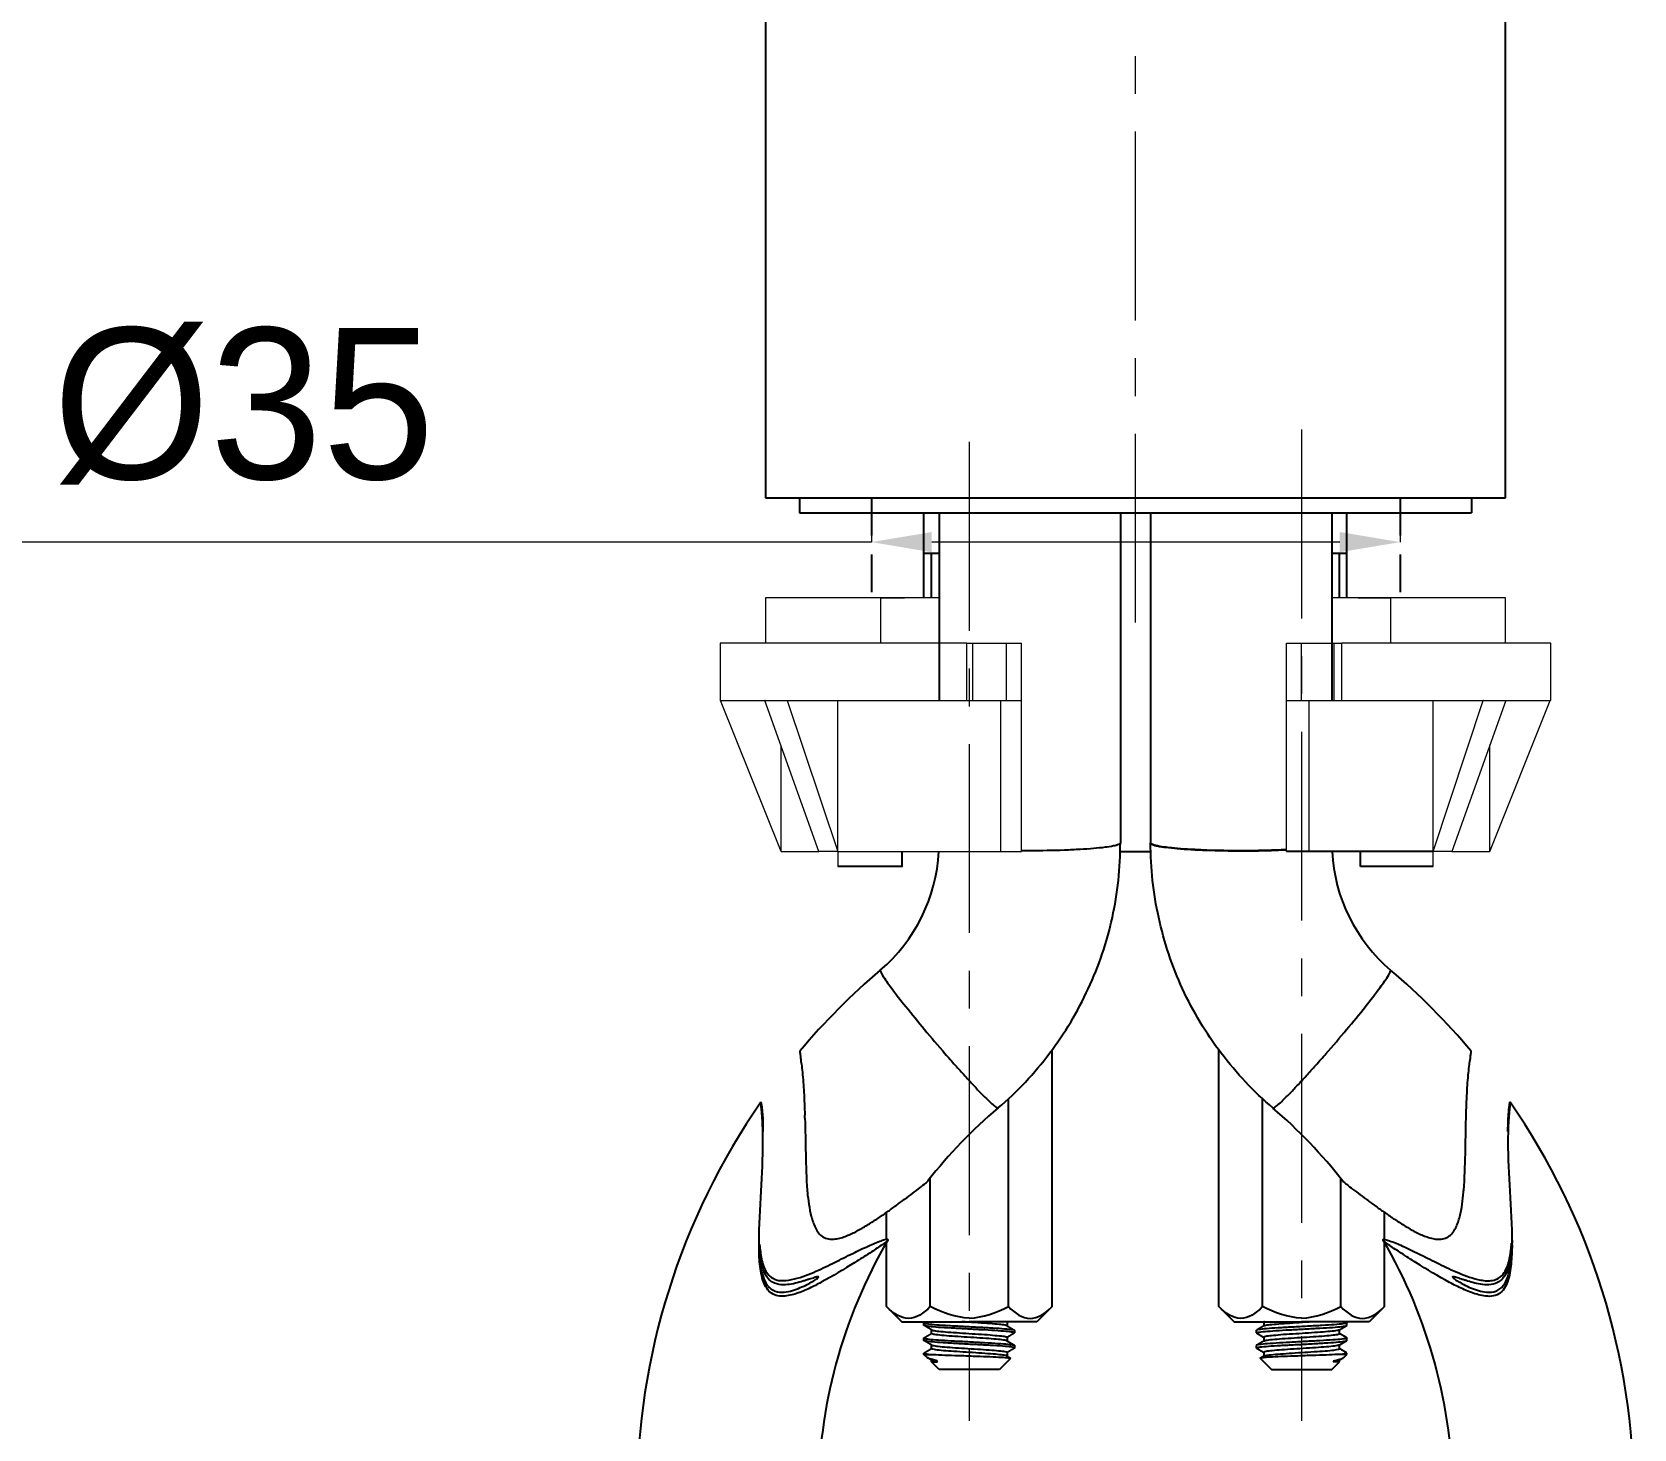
# Model space of a CAD drawing. Extents: x 0 to 790, y 0 to 579.
# Drawn here: x 152.4 to 258.4, y 196.9 to 289.4 of the extents above; entities that cross this region are included whole.
import ezdxf

# ---------------------------------------------------------------- set-up
doc = ezdxf.new("R2010")
doc.units = 0
doc.header["$LTSCALE"] = 10
doc.header["$MEASUREMENT"] = 0
doc.header["$PDMODE"] = 3
doc.header["$PDSIZE"] = -10
doc.linetypes.add('CENTER', pattern=[2, 1.25, -0.25, 0.25, -0.25])
doc.linetypes.add('HIDDEN', pattern=[0.375, 0.25, -0.125])
doc.layers.get('0').update_dxf_attribs({"linetype": 'CONTINUOUS'})
doc.layers.get('DEFPOINTS').update_dxf_attribs({"linetype": 'CONTINUOUS'})
for name, color, linetype in [('1', 7, 'CONTINUOUS'), ('BODY', 7, 'CONTINUOUS'), ('DEF_LAYER_ASSEM_MEMBER', 7, 'CONTINUOUS')]:
    doc.layers.add(name, color=color, linetype=linetype)
doc.styles.add('Daelim Dimension', font='')
doc.styles.get('Daelim Dimension').set_extended_font_data('나눔고딕')
doc.dimstyles.new('DEFAULT', dxfattribs={"dimscale": 2, "dimtxt": 2, "dimasz": 2, "dimexe": 0, "dimexo": 2, "dimgap": 1, "dimtad": 1, "dimdec": 0, "dimzin": 9, "dimdsep": 46, "dimtxsty": 'Daelim Dimension', "dimcen": 0.5, "dimclrd": 5, "dimclre": 5, "dimclrt": 256, "dimadec": 1, "dimazin": 0, "dimtfac": 1, "dimtdec": 0, "dimtix": 1, "dimtmove": 0, "dimatfit": 3, "dimfxl": 1, "dimtolj": 1, "dimtzin": 1, "dimlwd": 9, "dimlwe": 9, "dimarcsym": 0})

# ---------------------------------------------------------------- blocks, each defined once
blk = doc.blocks.new('*D3')
at = {"color": 5, "lineweight": 9, "ltscale": 0.5, "transparency": 16777216}
for p, q in [((207.94, 257.73), (207.94, 255.62)), ((242.94, 257.73), (242.94, 255.62)), ((207.94, 255.62), (95.24, 255.62)), ((238.94, 255.62), (211.94, 255.62))]:
    blk.add_line(p, q, dxfattribs=at)
at = {"color": 5, "ltscale": 0.5, "transparency": 16777216}
for points in [[(211.94, 256.29), (211.94, 254.95), (207.94, 255.62)], [(238.94, 256.29), (238.94, 254.95), (242.94, 255.62)]]:
    blk.add_solid(points, dxfattribs=at)
at = {"layer": 'DEFPOINTS', "color": 0, "ltscale": 0.5, "transparency": 16777216}
for p in [(242.94, 255.62), (207.94, 253.73), (242.94, 253.73)]:
    blk.add_point(p, dxfattribs=at)
at = {"color": 7, "ltscale": 0.5, "transparency": 16777216, "insert": (139.43, 264.26), "char_height": 10, "attachment_point": 5, "style": 'Daelim Dimension'}
blk.add_mtext('\\A1;설치구멍 %%C35', dxfattribs=at)

msp = doc.modelspace()

# ---------------------------------------------------------------- linework, layer by layer
at = {"color": 7, "linetype": 'HIDDEN'}
for p, q in [((207.94, 258.56), (207.94, 251.94)), ((242.94, 258.56), (242.94, 251.94))]:
    msp.add_line(p, q, dxfattribs=at)
at = {"ltscale": 0.5}
for p, q in [((209.97, 234.14), (209.97, 235.14)), ((224.42, 235.14), (226.43, 235.14)), ((245.12, 235.14), (235.42, 235.14)), ((240.31, 234.14), (240.31, 235.14)), ((209.99, 234.14), (205.72, 234.14)), ((245.12, 234.14), (240.31, 234.14))]:
    msp.add_line(p, q, dxfattribs=at)
at = {"layer": '1', "color": 7, "linetype": 'Continuous', "lineweight": 18}
for p, q in [((200.92, 251.94), (200.92, 248.94)), ((212.42, 251.94), (200.92, 251.94)), ((208.54, 251.94), (210.14, 251.94)), ((249.92, 251.94), (238.42, 251.94)), ((240.16, 251.94), (242.3, 251.94)), ((249.92, 248.94), (249.92, 251.94)), ((214.26, 248.94), (197.92, 248.94)), ((197.92, 248.94), (197.92, 245.14)), ((214.26, 248.94), (214.66, 248.94)), ((214.66, 248.94), (216.88, 248.94)), ((216.88, 248.94), (217.88, 248.94)), ((217.88, 245.14), (217.88, 248.94)), ((235.42, 245.14), (235.42, 248.94)), ((235.42, 248.94), (236.42, 248.94)), ((236.42, 248.94), (238.58, 248.94)), ((238.58, 248.94), (239.08, 248.94)), ((252.92, 248.94), (239.08, 248.94)), ((252.92, 245.14), (252.92, 248.94)), ((197.96, 245.14), (197.92, 245.14)), ((197.96, 245.14), (200.89, 245.14)), ((201.96, 235.14), (197.96, 245.14)), ((200.89, 245.13), (200.89, 245.14)), ((204.47, 235.14), (200.89, 245.13)), ((200.91, 245.14), (202.37, 245.14)), ((202.37, 245.14), (214.26, 245.14)), ((202.37, 245.14), (205.72, 235.14)), ((205.72, 235.14), (205.72, 245.14)), ((214.26, 245.14), (214.66, 245.14)), ((214.66, 245.14), (216.88, 245.14)), ((216.88, 245.14), (217.88, 245.14)), ((217.88, 235.14), (217.88, 245.14)), ((235.42, 245.14), (236.42, 245.14)), ((235.42, 235.14), (235.42, 245.14)), ((236.42, 245.14), (238.58, 245.14)), ((238.58, 245.14), (239.08, 245.14)), ((239.08, 245.14), (248.45, 245.14)), ((245.12, 235.14), (245.12, 245.14)), ((245.12, 235.14), (248.45, 245.13)), ((249.94, 245.14), (246.37, 235.14)), ((248.45, 245.13), (248.45, 245.14)), ((248.47, 245.14), (249.94, 245.14)), ((248.89, 235.14), (252.88, 245.13)), ((249.94, 245.14), (252.88, 245.14)), ((252.92, 245.14), (252.88, 245.14)), ((252.88, 245.13), (252.88, 245.14)), ((252.88, 245.13), (252.88, 245.14)), ((201.96, 235.14), (201.96, 242.17)), ((248.89, 235.14), (248.89, 242.2)), ((201.96, 235.14), (204.47, 235.14)), ((205.72, 235.14), (204.47, 235.14)), ((205.72, 235.14), (205.72, 234.14)), ((205.72, 235.14), (217.88, 235.14)), ((216.5, 235.14), (217.88, 235.14)), ((245.12, 234.14), (245.12, 235.14)), ((246.37, 235.14), (245.12, 235.14)), ((246.37, 235.14), (248.89, 235.14)), ((209.99, 234.14), (205.72, 234.14)), ((245.12, 234.14), (240.31, 234.14))]:
    msp.add_line(p, q, dxfattribs=at)
at = {"layer": '1', "color": 7, "linetype": 'Continuous', "lineweight": 13}
for p, q in [((208.54, 251.94), (208.54, 248.94)), ((242.3, 251.94), (242.3, 248.94)), ((214.26, 245.14), (214.26, 248.94)), ((214.66, 245.14), (214.66, 248.94)), ((216.88, 245.14), (216.88, 248.94)), ((236.42, 245.14), (236.42, 248.94)), ((238.58, 245.14), (238.58, 248.94)), ((239.08, 245.14), (239.08, 248.94)), ((216.5, 235.14), (216.5, 245.14)), ((236.91, 235.14), (236.91, 245.14))]:
    msp.add_line(p, q, dxfattribs=at)
at = {"layer": '1', "color": 7, "linetype": 'Continuous'}
for p, q in [((219.9, 205.02), (219.9, 221.99)), ((230.95, 205.02), (230.95, 221.99)), ((217.01, 205.02), (217.01, 218.77)), ((233.84, 205.02), (233.84, 218.77)), ((211.84, 205.02), (211.84, 213.52)), ((239.01, 205.02), (239.01, 213.52)), ((208.95, 209.48), (208.95, 211.27)), ((241.9, 209.47), (241.9, 211.26)), ((208.95, 205.02), (208.95, 209.29)), ((241.9, 205.02), (241.9, 209.29)), ((208.95, 205.02), (209.95, 204.02)), ((219.9, 205.02), (218.9, 204.02)), ((230.95, 205.02), (231.95, 204.02)), ((241.9, 205.02), (240.9, 204.02)), ((209.95, 204.02), (214.42, 204.02)), ((211.42, 203.78), (211.42, 203.95)), ((218.9, 204.02), (214.42, 204.02)), ((216.92, 203.99), (216.92, 203.75)), ((231.95, 204.02), (236.42, 204.02)), ((233.92, 203.99), (233.92, 203.75)), ((240.9, 204.02), (236.42, 204.02)), ((239.42, 203.78), (239.42, 203.95)), ((211.42, 202.78), (211.42, 202.95)), ((211.92, 203.24), (211.92, 203.48)), ((216.92, 202.99), (216.92, 202.75)), ((217.42, 203.45), (217.42, 203.28)), ((233.42, 203.45), (233.42, 203.28)), ((233.92, 202.99), (233.92, 202.75)), ((238.92, 203.24), (238.92, 203.48)), ((239.42, 202.78), (239.42, 202.95)), ((211.42, 201.86), (211.42, 201.95)), ((211.63, 201.65), (211.42, 201.86)), ((211.42, 201.86), (211.82, 201.86)), ((211.92, 202.24), (211.92, 202.48)), ((217.15, 201.59), (216.42, 200.86)), ((216.92, 201.99), (216.92, 201.75)), ((217.42, 202.45), (217.42, 202.28)), ((233.42, 202.45), (233.42, 202.28)), ((233.7, 201.59), (234.42, 200.86)), ((233.92, 201.99), (233.92, 201.75)), ((238.92, 202.24), (238.92, 202.48)), ((239.42, 201.86), (239.03, 201.86)), ((239.21, 201.65), (239.42, 201.86)), ((239.42, 201.86), (239.42, 201.95)), ((211.92, 201.36), (211.92, 201.49)), ((212.42, 200.86), (211.92, 201.36)), ((211.92, 201.36), (212.32, 201.36)), ((212.32, 201.36), (212.25, 201.45)), ((216.42, 200.86), (212.42, 200.86)), ((234.42, 200.86), (238.42, 200.86)), ((238.42, 200.86), (238.92, 201.36)), ((238.52, 201.36), (238.6, 201.45)), ((238.92, 201.36), (238.52, 201.36)), ((238.92, 201.36), (238.92, 201.49))]:
    msp.add_line(p, q, dxfattribs=at)
at = {"layer": '1', "color": 7, "linetype": 'Continuous', "lineweight": 18}
for centre, major_axis, ratio, start_param, end_param in [((225.22, 176.96), (-24.44, 68.14), 0.178412, -0.010465, -0.009104), ((226.08, 178.35), (23.99, 66.75), 0.180187, 0.11865, 0.120026)]:
    msp.add_ellipse(centre, major_axis=major_axis, ratio=ratio, start_param=start_param, end_param=end_param, dxfattribs=at)
at = {"layer": '1', "color": 7, "linetype": 'Continuous'}
for points, knots in [([(211.84, 205.02), (211.39, 204.57), (210.9, 204.25), (209.89, 204.24), (209.4, 204.57), (208.95, 205.02)], [0, 0, 0, 0, 0.5, 0.5, 1, 1, 1, 1]), ([(217.01, 205.02), (217.46, 204.57), (217.94, 204.25), (218.95, 204.24), (219.44, 204.57), (219.9, 205.02)], [0, 0, 0, 0, 0.5, 0.5, 1, 1, 1, 1]), ([(233.84, 205.02), (233.39, 204.57), (232.9, 204.25), (231.89, 204.24), (231.4, 204.57), (230.95, 205.02)], [0, 0, 0, 0, 0.5, 0.5, 1, 1, 1, 1]), ([(239.01, 205.02), (239.46, 204.57), (239.94, 204.25), (240.95, 204.24), (241.44, 204.57), (241.9, 205.02)], [0, 0, 0, 0, 0.5, 0.5, 1, 1, 1, 1]), ([(211.42, 203.95), (211.42, 203.94), (211.43, 203.94), (211.47, 203.92), (211.55, 203.9), (211.83, 203.86), (212.03, 203.84), (212.5, 203.81), (212.77, 203.79), (213.37, 203.75), (213.71, 203.74), (214.37, 203.7), (214.72, 203.68), (215.38, 203.65), (215.7, 203.63), (216.27, 203.59), (216.53, 203.58), (216.96, 203.54), (217.13, 203.52), (217.36, 203.49), (217.42, 203.47), (217.42, 203.45), (217.42, 203.45), (217.42, 203.45)], [0, 0, 0, 0, 0.031102, 0.031102, 0.138497, 0.138497, 0.245931, 0.245931, 0.35333, 0.35333, 0.46076, 0.46076, 0.568158, 0.568158, 0.67557, 0.67557, 0.782984, 0.782984, 0.890385, 0.890385, 0.997811, 0.997811, 1, 1, 1, 1]), ([(217.42, 203.28), (217.42, 203.29), (217.4, 203.3), (217.29, 203.33), (217.16, 203.35), (216.81, 203.39), (216.58, 203.4), (216.06, 203.44), (215.76, 203.46), (215.13, 203.49), (214.79, 203.51), (214.12, 203.55), (213.77, 203.57), (213.14, 203.6), (212.83, 203.62), (212.31, 203.65), (212.07, 203.67), (211.71, 203.71), (211.58, 203.73), (211.45, 203.76), (211.42, 203.77), (211.42, 203.78)], [0, 0, 0, 0, 0.066526, 0.066526, 0.173989, 0.173989, 0.281453, 0.281453, 0.388905, 0.388905, 0.496383, 0.496383, 0.603829, 0.603829, 0.711313, 0.711313, 0.818766, 0.818766, 0.926232, 0.926232, 1, 1, 1, 1]), ([(216.91, 203.75), (216.89, 203.77), (216.85, 203.78), (216.7, 203.81), (216.56, 203.82), (216.22, 203.86), (216, 203.88), (215.53, 203.91), (215.27, 203.93), (214.72, 203.97), (214.43, 203.99), (214.07, 204.01), (213.99, 204.01), (213.92, 204.02)], [0, 0, 0, 0, 0.133883, 0.133883, 0.336008, 0.336008, 0.53815, 0.53815, 0.740303, 0.740303, 0.942413, 0.942413, 1, 1, 1, 1]), ([(239.42, 203.95), (239.42, 203.94), (239.42, 203.94), (239.38, 203.92), (239.29, 203.9), (239.01, 203.86), (238.82, 203.84), (238.35, 203.81), (238.07, 203.79), (237.47, 203.75), (237.14, 203.74), (236.47, 203.7), (236.13, 203.68), (235.47, 203.65), (235.15, 203.63), (234.57, 203.59), (234.31, 203.58), (233.89, 203.54), (233.72, 203.52), (233.49, 203.49), (233.43, 203.47), (233.42, 203.45), (233.42, 203.45), (233.42, 203.45)], [0, 0, 0, 0, 0.031102, 0.031102, 0.138497, 0.138497, 0.245931, 0.245931, 0.35333, 0.35333, 0.46076, 0.46076, 0.568158, 0.568158, 0.67557, 0.67557, 0.782984, 0.782984, 0.890385, 0.890385, 0.997811, 0.997811, 1, 1, 1, 1]), ([(233.42, 203.28), (233.42, 203.29), (233.44, 203.3), (233.56, 203.33), (233.69, 203.35), (234.04, 203.39), (234.26, 203.4), (234.78, 203.44), (235.08, 203.46), (235.72, 203.49), (236.06, 203.51), (236.73, 203.55), (237.07, 203.57), (237.71, 203.6), (238.01, 203.62), (238.54, 203.65), (238.77, 203.67), (239.13, 203.71), (239.27, 203.73), (239.4, 203.76), (239.42, 203.77), (239.42, 203.78)], [0, 0, 0, 0, 0.066526, 0.066526, 0.173989, 0.173989, 0.281453, 0.281453, 0.388905, 0.388905, 0.496383, 0.496383, 0.603829, 0.603829, 0.711313, 0.711313, 0.818766, 0.818766, 0.926232, 0.926232, 1, 1, 1, 1]), ([(233.94, 203.75), (233.95, 203.77), (233.99, 203.78), (234.14, 203.81), (234.28, 203.82), (234.63, 203.86), (234.84, 203.88), (235.31, 203.91), (235.58, 203.93), (236.12, 203.97), (236.41, 203.99), (236.77, 204.01), (236.85, 204.01), (236.93, 204.02)], [0, 0, 0, 0, 0.133883, 0.133883, 0.336008, 0.336008, 0.53815, 0.53815, 0.740303, 0.740303, 0.942413, 0.942413, 1, 1, 1, 1]), ([(211.42, 202.95), (211.42, 202.94), (211.45, 202.92), (211.57, 202.89), (211.71, 202.87), (212.07, 202.84), (212.3, 202.82), (212.83, 202.79), (213.13, 202.77), (213.77, 202.73), (214.11, 202.72), (214.78, 202.68), (215.12, 202.66), (215.75, 202.62), (216.05, 202.61), (216.58, 202.57), (216.8, 202.55), (217.16, 202.52), (217.28, 202.5), (217.4, 202.47), (217.42, 202.46), (217.42, 202.45)], [0, 0, 0, 0, 0.074116, 0.074116, 0.1816, 0.1816, 0.289081, 0.289081, 0.396553, 0.396553, 0.504046, 0.504046, 0.611509, 0.611509, 0.719015, 0.719015, 0.826485, 0.826485, 0.933972, 0.933972, 1, 1, 1, 1]), ([(217.42, 202.28), (217.42, 202.28), (217.42, 202.29), (217.39, 202.31), (217.31, 202.33), (217.04, 202.37), (216.85, 202.38), (216.39, 202.42), (216.11, 202.44), (215.52, 202.47), (215.19, 202.49), (214.52, 202.52), (214.18, 202.54), (213.52, 202.58), (213.2, 202.6), (212.62, 202.63), (212.35, 202.65), (211.92, 202.69), (211.74, 202.71), (211.5, 202.74), (211.43, 202.76), (211.42, 202.78), (211.42, 202.78), (211.42, 202.78)], [0, 0, 0, 0, 0.023323, 0.023323, 0.130713, 0.130713, 0.238144, 0.238144, 0.34554, 0.34554, 0.452963, 0.452963, 0.560357, 0.560357, 0.667761, 0.667761, 0.775173, 0.775173, 0.882569, 0.882569, 0.989993, 0.989993, 1, 1, 1, 1]), ([(216.9, 202.76), (216.9, 202.76), (216.89, 202.76), (216.83, 202.78), (216.73, 202.8), (216.44, 202.84), (216.26, 202.86), (215.83, 202.89), (215.59, 202.91), (215.06, 202.95), (214.78, 202.96), (214.22, 203), (213.94, 203.02), (213.4, 203.05), (213.14, 203.07), (212.7, 203.11), (212.5, 203.13), (212.19, 203.16), (212.07, 203.18), (211.95, 203.21), (211.92, 203.22), (211.92, 203.24)], [0, 0, 0, 0, 0.020942, 0.020942, 0.132928, 0.132928, 0.244887, 0.244887, 0.356891, 0.356891, 0.468842, 0.468842, 0.580826, 0.580826, 0.692791, 0.692791, 0.804761, 0.804761, 0.916745, 0.916745, 1, 1, 1, 1]), ([(211.94, 203.47), (211.95, 203.46), (211.99, 203.46), (212.11, 203.43), (212.24, 203.41), (212.57, 203.37), (212.78, 203.36), (213.24, 203.32), (213.5, 203.3), (214.04, 203.27), (214.33, 203.25), (214.89, 203.21), (215.17, 203.2), (215.68, 203.16), (215.92, 203.14), (216.33, 203.1), (216.51, 203.09), (216.77, 203.05), (216.86, 203.03), (216.91, 203.01), (216.92, 203), (216.92, 202.99)], [0, 0, 0, 0, 0.060379, 0.060379, 0.171915, 0.171915, 0.28345, 0.28345, 0.395005, 0.395005, 0.506526, 0.506526, 0.618093, 0.618093, 0.729618, 0.729618, 0.841176, 0.841176, 0.952706, 0.952706, 1, 1, 1, 1]), ([(239.42, 202.95), (239.42, 202.94), (239.4, 202.92), (239.27, 202.89), (239.14, 202.87), (238.78, 202.84), (238.55, 202.82), (238.02, 202.79), (237.71, 202.77), (237.08, 202.73), (236.74, 202.72), (236.06, 202.68), (235.72, 202.66), (235.09, 202.62), (234.79, 202.61), (234.27, 202.57), (234.04, 202.55), (233.69, 202.52), (233.56, 202.5), (233.45, 202.47), (233.42, 202.46), (233.42, 202.45)], [0, 0, 0, 0, 0.074116, 0.074116, 0.1816, 0.1816, 0.289081, 0.289081, 0.396553, 0.396553, 0.504046, 0.504046, 0.611509, 0.611509, 0.719015, 0.719015, 0.826485, 0.826485, 0.933972, 0.933972, 1, 1, 1, 1]), ([(233.42, 202.28), (233.42, 202.28), (233.43, 202.29), (233.46, 202.31), (233.54, 202.33), (233.81, 202.37), (234, 202.38), (234.46, 202.42), (234.73, 202.44), (235.33, 202.47), (235.66, 202.49), (236.32, 202.52), (236.67, 202.54), (237.33, 202.58), (237.65, 202.6), (238.23, 202.63), (238.49, 202.65), (238.93, 202.69), (239.1, 202.71), (239.34, 202.74), (239.41, 202.76), (239.42, 202.78), (239.42, 202.78), (239.42, 202.78)], [0, 0, 0, 0, 0.023323, 0.023323, 0.130713, 0.130713, 0.238144, 0.238144, 0.34554, 0.34554, 0.452963, 0.452963, 0.560357, 0.560357, 0.667761, 0.667761, 0.775173, 0.775173, 0.882569, 0.882569, 0.989993, 0.989993, 1, 1, 1, 1]), ([(238.91, 203.47), (238.89, 203.46), (238.86, 203.46), (238.73, 203.43), (238.61, 203.41), (238.28, 203.37), (238.07, 203.36), (237.61, 203.32), (237.34, 203.3), (236.8, 203.27), (236.52, 203.25), (235.96, 203.21), (235.68, 203.2), (235.16, 203.16), (234.92, 203.14), (234.51, 203.1), (234.34, 203.09), (234.08, 203.05), (233.99, 203.03), (233.93, 203.01), (233.92, 203), (233.92, 202.99)], [0, 0, 0, 0, 0.060379, 0.060379, 0.171915, 0.171915, 0.28345, 0.28345, 0.395005, 0.395005, 0.506526, 0.506526, 0.618093, 0.618093, 0.729618, 0.729618, 0.841176, 0.841176, 0.952706, 0.952706, 1, 1, 1, 1]), ([(233.94, 202.76), (233.95, 202.76), (233.96, 202.76), (234.02, 202.78), (234.12, 202.8), (234.4, 202.84), (234.58, 202.86), (235.01, 202.89), (235.26, 202.91), (235.78, 202.95), (236.06, 202.96), (236.62, 203), (236.91, 203.02), (237.44, 203.05), (237.7, 203.07), (238.15, 203.11), (238.35, 203.13), (238.66, 203.16), (238.78, 203.18), (238.9, 203.21), (238.92, 203.22), (238.92, 203.24)], [0, 0, 0, 0, 0.020942, 0.020942, 0.132928, 0.132928, 0.244887, 0.244887, 0.356891, 0.356891, 0.468842, 0.468842, 0.580826, 0.580826, 0.692791, 0.692791, 0.804761, 0.804761, 0.916745, 0.916745, 1, 1, 1, 1]), ([(211.42, 201.95), (211.42, 201.95), (211.42, 201.95), (211.43, 201.93), (211.5, 201.91), (211.67, 201.88), (211.74, 201.87), (211.82, 201.86)], [0, 0, 0, 0, 0.049148, 0.049148, 0.697616, 0.697616, 1, 1, 1, 1]), ([(212.25, 201.45), (212.06, 201.49), (211.91, 201.54), (211.72, 201.6), (211.67, 201.63), (211.64, 201.65)], [0, 0, 0, 0, 0.587879, 0.587879, 1, 1, 1, 1]), ([(211.82, 201.86), (211.93, 201.86), (212.07, 201.85), (212.45, 201.83), (212.73, 201.82), (213.31, 201.8), (213.63, 201.79), (214.26, 201.77), (214.6, 201.75), (215.22, 201.73), (215.52, 201.72), (216.06, 201.7), (216.31, 201.69), (216.71, 201.66), (216.87, 201.65), (217.09, 201.63), (217.15, 201.62), (217.16, 201.61), (217.16, 201.6), (217.16, 201.6)], [0, 0, 0, 0, 0.087753, 0.087753, 0.220114, 0.220114, 0.348436, 0.348436, 0.477919, 0.477919, 0.603809, 0.603809, 0.729514, 0.729514, 0.853505, 0.853505, 0.974762, 0.974762, 1, 1, 1, 1]), ([(216.91, 201.75), (216.89, 201.77), (216.83, 201.78), (216.63, 201.82), (216.48, 201.83), (216.11, 201.87), (215.89, 201.89), (215.4, 201.92), (215.12, 201.94), (214.57, 201.98), (214.28, 202), (213.73, 202.03), (213.46, 202.05), (212.97, 202.08), (212.74, 202.1), (212.37, 202.14), (212.22, 202.16), (212, 202.19), (211.94, 202.21), (211.92, 202.23), (211.92, 202.24), (211.92, 202.24)], [0, 0, 0, 0, 0.094158, 0.094158, 0.205164, 0.205164, 0.316197, 0.316197, 0.427212, 0.427212, 0.53822, 0.53822, 0.649258, 0.649258, 0.760265, 0.760265, 0.871318, 0.871318, 0.982318, 0.982318, 1, 1, 1, 1]), ([(211.93, 202.48), (211.96, 202.46), (212.04, 202.44), (212.27, 202.41), (212.43, 202.39), (212.82, 202.35), (213.06, 202.33), (213.56, 202.3), (213.83, 202.28), (214.39, 202.24), (214.68, 202.23), (215.23, 202.19), (215.49, 202.17), (215.97, 202.14), (216.19, 202.12), (216.54, 202.08), (216.68, 202.07), (216.87, 202.03), (216.92, 202.01), (216.92, 201.99), (216.92, 201.99), (216.92, 201.99)], [0, 0, 0, 0, 0.110996, 0.110996, 0.222016, 0.222016, 0.333072, 0.333072, 0.444093, 0.444093, 0.555121, 0.555121, 0.666165, 0.666165, 0.777187, 0.777187, 0.888252, 0.888252, 0.999266, 0.999266, 1, 1, 1, 1]), ([(239.03, 201.86), (238.91, 201.86), (238.77, 201.85), (238.39, 201.83), (238.12, 201.82), (237.53, 201.8), (237.22, 201.79), (236.58, 201.77), (236.25, 201.75), (235.63, 201.73), (235.32, 201.72), (234.79, 201.7), (234.54, 201.69), (234.14, 201.66), (233.98, 201.65), (233.76, 201.63), (233.7, 201.62), (233.68, 201.61), (233.68, 201.6), (233.69, 201.6)], [0, 0, 0, 0, 0.087753, 0.087753, 0.220114, 0.220114, 0.348436, 0.348436, 0.477919, 0.477919, 0.603809, 0.603809, 0.729514, 0.729514, 0.853505, 0.853505, 0.974762, 0.974762, 1, 1, 1, 1]), ([(238.91, 202.48), (238.88, 202.46), (238.81, 202.44), (238.57, 202.41), (238.41, 202.39), (238.02, 202.35), (237.79, 202.33), (237.29, 202.3), (237.01, 202.28), (236.45, 202.24), (236.17, 202.23), (235.62, 202.19), (235.35, 202.17), (234.87, 202.14), (234.66, 202.12), (234.3, 202.08), (234.16, 202.07), (233.97, 202.03), (233.92, 202.01), (233.92, 201.99), (233.92, 201.99), (233.92, 201.99)], [0, 0, 0, 0, 0.110996, 0.110996, 0.222016, 0.222016, 0.333072, 0.333072, 0.444093, 0.444093, 0.555121, 0.555121, 0.666165, 0.666165, 0.777187, 0.777187, 0.888252, 0.888252, 0.999266, 0.999266, 1, 1, 1, 1]), ([(233.93, 201.75), (233.96, 201.77), (234.02, 201.78), (234.21, 201.82), (234.36, 201.83), (234.73, 201.87), (234.96, 201.89), (235.45, 201.92), (235.72, 201.94), (236.27, 201.98), (236.56, 202), (237.11, 202.03), (237.39, 202.05), (237.88, 202.08), (238.1, 202.1), (238.48, 202.14), (238.63, 202.16), (238.84, 202.19), (238.9, 202.21), (238.92, 202.23), (238.92, 202.24), (238.92, 202.24)], [0, 0, 0, 0, 0.094158, 0.094158, 0.205164, 0.205164, 0.316197, 0.316197, 0.427212, 0.427212, 0.53822, 0.53822, 0.649258, 0.649258, 0.760265, 0.760265, 0.871318, 0.871318, 0.982318, 0.982318, 1, 1, 1, 1]), ([(238.6, 201.45), (238.79, 201.49), (238.94, 201.54), (239.12, 201.6), (239.17, 201.63), (239.21, 201.65)], [0, 0, 0, 0, 0.587879, 0.587879, 1, 1, 1, 1]), ([(239.42, 201.95), (239.42, 201.95), (239.42, 201.95), (239.41, 201.93), (239.35, 201.91), (239.17, 201.88), (239.1, 201.87), (239.03, 201.86)], [0, 0, 0, 0, 0.049148, 0.049148, 0.697616, 0.697616, 1, 1, 1, 1]), ([(211.92, 201.49), (211.93, 201.48), (211.95, 201.47), (212.06, 201.44), (212.17, 201.42), (212.32, 201.4)], [0, 0, 0, 0, 0.374328, 0.374328, 1, 1, 1, 1]), ([(238.92, 201.49), (238.92, 201.48), (238.89, 201.47), (238.79, 201.44), (238.68, 201.42), (238.52, 201.4)], [0, 0, 0, 0, 0.374328, 0.374328, 1, 1, 1, 1])]:
    msp.add_open_spline(points, degree=3, knots=knots, dxfattribs=at)
for points, degree in [([(214.42, 204.25), (213.51, 204.31), (212.64, 204.62), (211.84, 205.02)], 3), ([(214.42, 204.25), (215.33, 204.31), (216.2, 204.62), (217.01, 205.02)], 3), ([(236.42, 204.25), (235.51, 204.31), (234.64, 204.62), (233.84, 205.02)], 3), ([(236.42, 204.25), (237.33, 204.31), (238.2, 204.62), (239.01, 205.02)], 3), ([(211.43, 203.96), (211.48, 203.99), (211.53, 204.02)], 2), ([(211.94, 203.47), (211.69, 203.62), (211.43, 203.77)], 2), ([(216.89, 204.02), (216.91, 204.01), (216.92, 204), (216.92, 203.99)], 3), ([(216.9, 203.76), (217.16, 203.61), (217.42, 203.46)], 2), ([(233.94, 203.76), (233.68, 203.61), (233.43, 203.46)], 2), ([(233.96, 204.02), (233.93, 204.01), (233.92, 204), (233.92, 203.99)], 3), ([(238.9, 203.47), (239.16, 203.62), (239.42, 203.77)], 2), ([(239.42, 203.96), (239.37, 203.99), (239.31, 204.02)], 2), ([(211.94, 202.47), (211.68, 202.62), (211.42, 202.77)], 2), ([(211.43, 202.96), (211.68, 203.1), (211.92, 203.25)], 2), ([(216.9, 202.76), (217.16, 202.61), (217.41, 202.46)], 2), ([(217.42, 203.27), (217.17, 203.13), (216.92, 202.98)], 2), ([(233.43, 203.27), (233.67, 203.13), (233.92, 202.98)], 2), ([(233.95, 202.76), (233.69, 202.61), (233.43, 202.46)], 2), ([(238.91, 202.47), (239.16, 202.62), (239.42, 202.77)], 2), ([(239.42, 202.96), (239.17, 203.1), (238.92, 203.25)], 2), ([(211.43, 201.96), (211.67, 202.1), (211.92, 202.25)], 2), ([(211.93, 201.48), (211.79, 201.56), (211.66, 201.64)], 2), ([(216.91, 201.76), (217.15, 201.61)], 1), ([(217.42, 202.27), (217.17, 202.13), (216.92, 201.98)], 2), ([(233.43, 202.27), (233.68, 202.13), (233.92, 201.98)], 2), ([(233.94, 201.76), (233.69, 201.61)], 1), ([(239.42, 201.96), (239.17, 202.1), (238.92, 202.25)], 2), ([(238.92, 201.48), (239.05, 201.56), (239.19, 201.64)], 2)]:
    msp.add_open_spline(points, degree=degree, dxfattribs=at)
at = {"layer": 'BODY', "color": 1, "linetype": 'CENTER', "lineweight": 5}
for p, q in [((225.42, 250.29), (225.42, 402.27)), ((236.42, 263.07), (236.42, 197.46)), ((214.42, 262.25), (214.42, 197.46))]:
    msp.add_line(p, q, dxfattribs=at)
at = {"layer": 'DEF_LAYER_ASSEM_MEMBER', "color": 7, "linetype": 'Continuous'}
for p, q in [((200.92, 361.67), (200.92, 258.56)), ((249.92, 258.56), (249.92, 361.67)), ((200.92, 258.56), (249.92, 258.56)), ((203.17, 258.56), (203.17, 257.56)), ((247.67, 258.56), (247.67, 257.56)), ((203.17, 257.56), (247.67, 257.56)), ((211.42, 251.94), (211.42, 257.56)), ((212.42, 257.56), (212.42, 245.14)), ((224.42, 257.56), (224.42, 235.71)), ((226.42, 257.56), (226.42, 235.71)), ((238.42, 257.56), (238.42, 245.14)), ((239.42, 251.94), (239.42, 257.56)), ((212.42, 254.86), (211.42, 254.86)), ((239.42, 254.86), (238.42, 254.86)), ((226.42, 235.71), (226.42, 235.71)), ((203.21, 221.93), (203.2, 221.91)), ((247.64, 221.9), (247.64, 221.92)), ((200.62, 218.54), (200.62, 218.55)), ((250.22, 218.55), (250.22, 218.53)), ((247.31, 217.49), (247.31, 217.62)), ((209.04, 209.45), (209.03, 209.43)), ((241.82, 209.42), (241.81, 209.45))]:
    msp.add_line(p, q, dxfattribs=at)
at = {"layer": 'DEF_LAYER_ASSEM_MEMBER', "color": 2, "linetype": 'Continuous'}
for p, q in [((211.92, 251.94), (211.92, 254.86)), ((238.92, 251.94), (238.92, 254.86))]:
    msp.add_line(p, q, dxfattribs=at)
at = {"layer": 'DEF_LAYER_ASSEM_MEMBER', "color": 9, "linetype": 'Continuous'}
for p, q in [((208.53, 227.3), (208.52, 227.27)), ((242.32, 227.27), (242.31, 227.29))]:
    msp.add_line(p, q, dxfattribs=at)
at = {"layer": 'DEF_LAYER_ASSEM_MEMBER', "color": 7, "linetype": 'Continuous'}
for centre, radius, start, end in [((201.34, 235.72), 11.08, 310.4559, 356.9657), ((249.5, 235.72), 11.08, 183.0051, 229.5441), ((238.5, 192.22), 46.14, 130.5156, 139.9181), ((212.34, 192.22), 46.14, 40.0819, 49.4844), ((238.3, 192.38), 45.88, 145.2137, 179.9923), ((212.54, 192.37), 45.88, 0.0077, 34.7863), ((121.88, 215.37), 81.68, 1.4881, 1.6253), ((238.5, 192.23), 34.13, 130.5199, 141.7822), ((212.34, 192.22), 34.13, 38.2178, 49.4801), ((174.48, 215.96), 26.28, 359.9804, 1.4591), ((275.4, 215.96), 25.32, 178.5143, 180.0481), ((223.2, 214.35), 19.58, 184.7703, 185.0996), ((227.58, 214.35), 19.64, 354.9175, 355.2453), ((238.29, 192.38), 33.87, 149.7755, 179.9934), ((212.56, 192.37), 33.87, 0.0066, 30.2245), ((229.04, 209.23), 21.31, 359.65, 0.0008)]:
    msp.add_arc(centre, radius, start, end, dxfattribs=at)
for points, start_tangent, end_tangent in [([(216.33, 218.17), (219.74, 221.79), (222.3, 226.06), (223.89, 230.77), (224.42, 235.72)], (0.760304, 0.649567), (0, 1)), ([(224.42, 235.71), (224.39, 235.66), (224.31, 235.61), (223.97, 235.51), (223.41, 235.42), (222.66, 235.34), (221.76, 235.28), (220.72, 235.23), (218.42, 235.19)], (-0.000776, -1), (-1, 0)), ([(234.52, 218.17), (231.1, 221.79), (228.54, 226.05), (226.96, 230.77), (226.42, 235.71)], (-0.760304, 0.649567), (0, 1)), ([(232.42, 235.19), (230.14, 235.23), (229.1, 235.28), (228.2, 235.34), (227.45, 235.42), (226.89, 235.51), (226.55, 235.61), (226.46, 235.66), (226.42, 235.71)], (-1, 0), (-0.03088, 0.999523)), ([(203.2, 221.91), (203.22, 221.77), (203.25, 221.48), (203.31, 221.06), (203.37, 220.53), (203.47, 219.21), (203.53, 217.69)], (0, -1), (0.028392, -0.999597)), ([(247.31, 217.62), (247.37, 219.16), (247.47, 220.5), (247.53, 221.04), (247.59, 221.47), (247.63, 221.76), (247.64, 221.9)], (0.027515, 0.999621), (0, 1)), ([(200.62, 218.55), (200.63, 218.52), (200.65, 218.43), (200.68, 218.26), (200.7, 218.03), (200.73, 217.74), (200.75, 217.4), (200.76, 216.61)], (0.583122, 0.812384), (-0.000043, -1)), ([(200.75, 216.62), (200.72, 217.35), (200.68, 217.94), (200.64, 218.34), (200.62, 218.54)], (-0.026131, 0.999659), (0, 1)), ([(250.08, 216.61), (250.1, 217.4), (250.12, 217.74), (250.14, 218.02), (250.17, 218.25), (250.19, 218.42), (250.21, 218.52), (250.22, 218.55)], (-0.00005, 1), (0.583477, -0.812129)), ([(250.22, 218.53), (250.21, 218.34), (250.17, 217.93), (250.12, 217.35), (250.09, 216.62)], (0, -1), (-0.02611, -0.999659)), ([(203.54, 217.49), (203.59, 215.13), (203.69, 212.72)], (0.025998, -0.999662), (0.083202, -0.996533)), ([(247.15, 212.72), (247.26, 215.13), (247.31, 217.49)], (0.082931, 0.996555), (0.026061, 0.99966)), ([(200.5, 209.23), (200.64, 212.67), (200.76, 215.95)], (-0.000006, 1), (0.000045, 1)), ([(250.08, 215.94), (250.2, 212.66), (250.35, 209.23)], (0.000038, -1), (-0.000022, -1)), ([(203.7, 212.61), (203.8, 211.8), (203.96, 210.99), (204.23, 210.24), (204.73, 209.64), (205.09, 209.51), (205.47, 209.49), (205.84, 209.55), (206.21, 209.67), (206.9, 209.98), (207.57, 210.36), (208.21, 210.76), (208.83, 211.18), (209.43, 211.61), (210, 212.03), (210.55, 212.43), (211.05, 212.81), (211.45, 213.13), (211.6, 213.25), (211.69, 213.34)], (0.088929, -0.996038), (0.619815, 0.784748)), ([(239.16, 213.34), (239.25, 213.24), (239.39, 213.12), (239.8, 212.8), (240.29, 212.43), (240.84, 212.02), (241.42, 211.6), (242.02, 211.18), (242.64, 210.76), (243.28, 210.35), (243.94, 209.97), (244.64, 209.66), (245.01, 209.55), (245.38, 209.48), (245.76, 209.5), (246.12, 209.64), (246.62, 210.23), (246.89, 210.99), (247.05, 211.8), (247.14, 212.61)], (0.619007, -0.785386), (0.088632, 0.996064)), ([(200.76, 206.78), (200.54, 207.99), (200.5, 209.23)], (-0.303973, 0.952681), (-0.000006, 1)), ([(200.5, 209.02), (200.62, 207.67), (200.77, 207.01), (201.07, 206.41)], (0.025521, -0.999674), (0.610042, -0.792369)), ([(201.07, 206.93), (200.77, 207.51), (200.62, 208.14), (200.51, 209.41)], (-0.610042, 0.792369), (-0.03068, 0.999529)), ([(200.54, 209.13), (200.67, 208.18), (201.01, 207.27)], (0.075608, -0.997138), (0.557134, -0.830422)), ([(204.27, 207.36), (205.53, 207.96), (206.7, 208.54), (207.76, 209.04), (208.6, 209.38)], (0.915101, 0.403224), (0.944027, 0.329869)), ([(208.6, 209.08), (207.83, 208.56), (206.85, 207.95), (204.62, 206.63)], (-0.820712, -0.571342), (-0.880432, -0.474173)), ([(208.6, 209.38), (208.92, 209.48), (209.04, 209.45)], (0.944027, 0.329869), (0, -1)), ([(209.03, 209.43), (208.98, 209.37), (208.89, 209.29), (208.6, 209.08)], (-0.505996, -0.862536), (-0.820712, -0.571342)), ([(241.81, 209.45), (241.92, 209.47), (242.24, 209.38)], (0, 1), (0.944263, -0.329191)), ([(242.25, 209.07), (241.96, 209.28), (241.87, 209.36), (241.82, 209.42)], (-0.820935, 0.571022), (-0.506012, 0.862526)), ([(242.24, 209.38), (243.1, 209.03), (244.17, 208.52), (245.36, 207.93), (246.65, 207.32)], (0.944263, -0.329191), (0.916892, -0.399135)), ([(246.22, 206.62), (243.99, 207.94), (243.02, 208.56), (242.25, 209.07)], (-0.880318, 0.474384), (-0.820935, 0.571022)), ([(250.34, 209.47), (250.23, 208.17), (250.08, 207.53), (249.77, 206.93)], (-0.026668, -0.999644), (-0.610042, -0.792369)), ([(249.77, 206.41), (250.07, 207), (250.22, 207.64), (250.34, 208.96)], (0.610042, 0.792369), (0.029383, 0.999568)), ([(250.35, 209.1), (250.29, 207.86), (250.05, 206.66)], (-0.006144, -0.999981), (-0.340956, -0.940079)), ([(250.27, 208.76), (250.32, 209.23)], (0.116348, 0.993209), (0.066018, 0.997818)), ([(249.89, 207.37), (250.15, 208.04), (250.27, 208.76)], (0.496492, 0.868041), (0.116348, 0.993209)), ([(201.01, 207.27), (201.32, 206.95)], (0.557134, -0.830422), (0.81858, -0.574392)), ([(201.07, 206.41), (201.3, 206.18), (201.57, 206.04), (202.16, 205.98), (202.72, 206.09), (203.23, 206.28), (203.68, 206.48), (204.05, 206.69), (204.2, 206.78), (204.32, 206.86), (204.4, 206.92), (204.43, 206.97)], (0.610042, -0.792369), (0.398009, 0.917382)), ([(201.26, 206.73), (201.07, 206.93)], (-0.771411, 0.636338), (-0.610042, 0.792369)), ([(204.43, 206.97), (204.44, 206.98), (204.43, 206.99), (204.41, 207), (204.38, 207), (204.29, 206.98), (204.16, 206.94), (204, 206.89), (203.83, 206.84), (203.63, 206.77), (203.41, 206.7), (202.39, 206.48), (201.82, 206.49), (201.26, 206.73)], (0.398009, 0.917382), (-0.771411, 0.636338)), ([(201.32, 206.95), (201.69, 206.78), (202.08, 206.74), (202.85, 206.85), (203.58, 207.08), (204.27, 207.36)], (0.81858, -0.574392), (0.915101, 0.403224)), ([(249.52, 206.69), (248.96, 206.48), (248.4, 206.48), (247.88, 206.58), (247.41, 206.71), (247.2, 206.78), (247, 206.84), (246.83, 206.9), (246.68, 206.95), (246.55, 206.98), (246.47, 207), (246.44, 207), (246.42, 206.99), (246.41, 206.98), (246.41, 206.97)], (-0.810737, -0.585411), (0.394341, -0.918964)), ([(246.41, 206.97), (246.45, 206.92), (246.53, 206.86), (246.64, 206.78), (246.79, 206.69), (247.17, 206.48), (247.61, 206.27), (248.12, 206.09), (248.68, 205.98), (249.28, 206.04), (249.55, 206.19), (249.77, 206.41)], (0.394341, -0.918964), (0.610042, 0.792369)), ([(246.65, 207.32), (247.35, 207.04), (248.09, 206.82), (248.47, 206.75), (248.87, 206.73), (249.26, 206.81), (249.61, 207.01)], (0.916892, -0.399135), (0.75808, 0.652162)), ([(249.77, 206.93), (249.52, 206.69)], (-0.610042, -0.792369), (-0.810737, -0.585411)), ([(249.61, 207.01), (249.89, 207.37)], (0.75808, 0.652162), (0.496492, 0.868041)), ([(201.24, 205.97), (200.76, 206.78)], (-0.761083, 0.648654), (-0.303973, 0.952681)), ([(204.62, 206.63), (203.83, 206.23), (202.99, 205.89), (202.55, 205.77), (202.1, 205.71), (201.64, 205.76), (201.24, 205.97)], (-0.880432, -0.474173), (-0.761083, 0.648654)), ([(249.83, 206.22), (249.47, 205.87), (248.99, 205.71), (248.49, 205.73), (248.01, 205.84), (247.09, 206.19), (246.22, 206.62)], (-0.556248, -0.831017), (-0.880318, 0.474384)), ([(250.05, 206.66), (249.83, 206.22)], (-0.340956, -0.940079), (-0.556248, -0.831017))]:
    msp.add_spline(points, degree=3, dxfattribs=dict(at, start_tangent=start_tangent, end_tangent=end_tangent))
for points, knots in [([(226.42, 235.71), (226.42, 235.69), (226.46, 235.64), (226.62, 235.57), (226.95, 235.49), (227.5, 235.41), (228.24, 235.33), (229.13, 235.27), (230.55, 235.21), (232.42, 235.18), (234.19, 235.2), (235.19, 235.25), (235.42, 235.26)], [0, 0, 0, 0, 0.058735, 0.158893, 0.514839, 1.077421, 1.827768, 2.738864, 3.776428, 6.070306, 8.364184, 9.071271, 9.071271, 9.071271, 9.071271]), ([(235.42, 235.26), (235.18, 235.25), (234.19, 235.21), (233.18, 235.19), (232.42, 235.19)], [3.067094, 3.067094, 3.067094, 3.067094, 3.78153, 6.068057, 6.068057, 6.068057, 6.068057])]:
    msp.add_open_spline(points, degree=3, knots=knots, dxfattribs=at)
msp.add_open_spline([(218.42, 235.19), (218.24, 235.19), (218.06, 235.19), (217.88, 235.19)], degree=3, dxfattribs=at)
at = {"layer": 'DEF_LAYER_ASSEM_MEMBER', "color": 9, "linetype": 'Continuous'}
for points, start_tangent, end_tangent in [([(208.52, 227.27), (208.56, 227.16), (208.66, 226.98)], (0, -1), (0.515642, -0.856804)), ([(208.66, 226.98), (209.24, 226.14), (210.21, 224.89), (211.45, 223.37), (212.81, 221.77), (213.49, 221), (214.13, 220.29), (214.72, 219.65), (215.23, 219.11), (215.67, 218.68), (216, 218.37), (216.22, 218.2), (216.29, 218.17), (216.33, 218.17)], (0.515642, -0.856804), (0.763787, 0.645468)), ([(234.52, 218.17), (234.56, 218.16), (234.62, 218.2), (234.85, 218.37), (235.18, 218.68), (235.61, 219.11), (236.13, 219.65), (236.72, 220.29), (237.36, 221), (238.03, 221.76), (239.4, 223.36), (240.64, 224.88), (241.61, 226.14), (242.19, 226.98)], (0.763787, -0.645468), (0.515642, 0.856804)), ([(242.19, 226.98), (242.29, 227.16), (242.32, 227.27)], (0.515642, 0.856804), (0, 1))]:
    msp.add_spline(points, degree=3, dxfattribs=dict(at, start_tangent=start_tangent, end_tangent=end_tangent))

# ---------------------------------------------------------------- dimensions: what is measured, and where the dimension line sits
at = {"color": 5, "ltscale": 0.5}
dim = msp.add_linear_dim(base=(242.94, 255.62), p1=(207.94, 253.73), p2=(242.94, 253.73), text='설치구멍 %%C<>', dimstyle='DEFAULT', override={"dimtxt": 5, "dimclrd": 5, "dimclre": 5, "dimclrt": 7}, dxfattribs=at)
dim.commit()
dim.dimension.update_dxf_attribs({"geometry": '*D3', "text_midpoint": (139.43, 255.62), "dimtype": 128})

doc.saveas('drawing.dxf')
